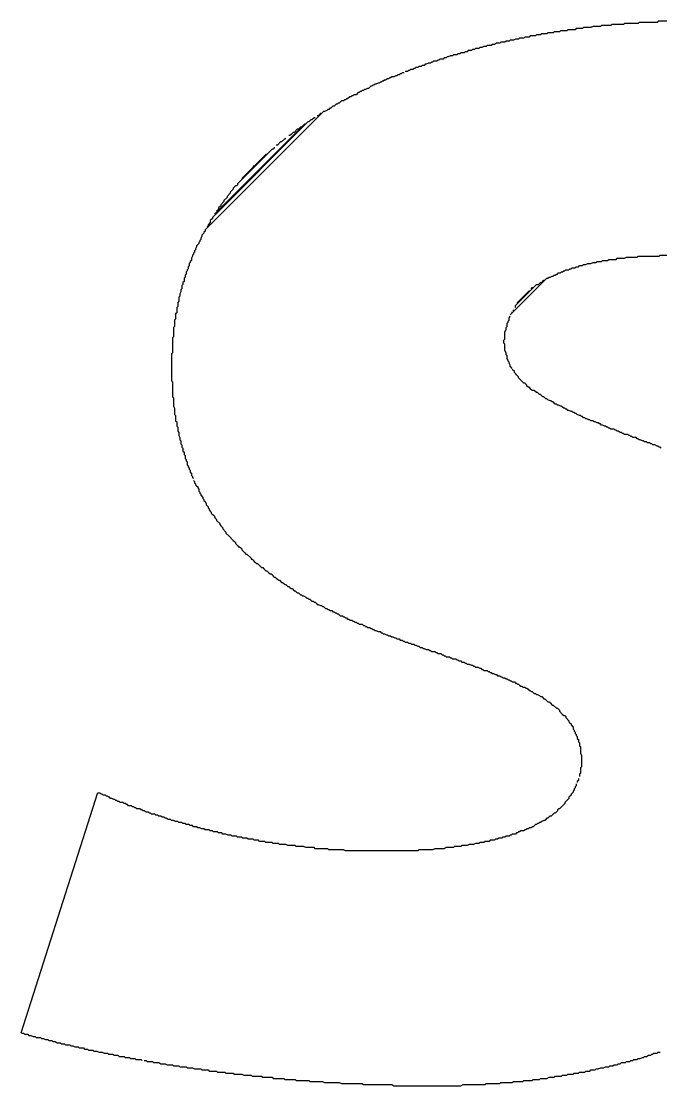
# Model space of a CAD drawing. Extents: x 168 to 388, y 259 to 356.
# Drawn here: x 222.773 to 223.382, y 307.753 to 308.768 of the extents above; entities that cross this region are included whole.
import ezdxf

# ---------------------------------------------------------------- set-up
doc = ezdxf.new("R2010")
doc.units = 0
doc.header["$MEASUREMENT"] = 0
doc.layers.get('0').update_dxf_attribs({"linetype": 'CONTINUOUS'})

msp = doc.modelspace()

# ---------------------------------------------------------------- linework, layer by layer
at = {"color": 7, "linetype": 'Continuous'}
for p, q in [((223.326, 308.764), (223.325, 308.763)), ((223.335, 308.764), (223.326, 308.764)), ((223.336, 308.765), (223.335, 308.764)), ((223.347, 308.765), (223.336, 308.765)), ((223.348, 308.766), (223.347, 308.765)), ((223.361, 308.766), (223.348, 308.766)), ((223.362, 308.767), (223.361, 308.766)), ((223.379, 308.767), (223.362, 308.767)), ((223.38, 308.768), (223.379, 308.767)), ((223.443, 308.768), (223.38, 308.768)), ((223.253, 308.753), (223.252, 308.752)), ((223.257, 308.753), (223.253, 308.753)), ((223.258, 308.754), (223.257, 308.753)), ((223.263, 308.754), (223.258, 308.754)), ((223.264, 308.755), (223.263, 308.754)), ((223.268, 308.755), (223.264, 308.755)), ((223.269, 308.756), (223.268, 308.755)), ((223.274, 308.756), (223.269, 308.756)), ((223.275, 308.757), (223.274, 308.756)), ((223.28, 308.757), (223.275, 308.757)), ((223.281, 308.758), (223.28, 308.757)), ((223.286, 308.758), (223.281, 308.758)), ((223.287, 308.759), (223.286, 308.758)), ((223.293, 308.759), (223.287, 308.759)), ((223.294, 308.76), (223.293, 308.759)), ((223.301, 308.76), (223.294, 308.76)), ((223.302, 308.761), (223.301, 308.76)), ((223.308, 308.761), (223.302, 308.761)), ((223.309, 308.762), (223.308, 308.761)), ((223.316, 308.762), (223.309, 308.762)), ((223.318, 308.763), (223.316, 308.762)), ((223.325, 308.763), (223.318, 308.763)), ((223.21, 308.743), (223.209, 308.742)), ((223.212, 308.743), (223.21, 308.743)), ((223.214, 308.744), (223.212, 308.743)), ((223.216, 308.744), (223.214, 308.744)), ((223.217, 308.745), (223.216, 308.744)), ((223.221, 308.745), (223.217, 308.745)), ((223.222, 308.746), (223.221, 308.745)), ((223.224, 308.746), (223.222, 308.746)), ((223.226, 308.747), (223.224, 308.746)), ((223.229, 308.747), (223.226, 308.747)), ((223.23, 308.748), (223.229, 308.747)), ((223.234, 308.748), (223.23, 308.748)), ((223.235, 308.749), (223.234, 308.748)), ((223.238, 308.749), (223.235, 308.749)), ((223.239, 308.75), (223.238, 308.749)), ((223.242, 308.75), (223.239, 308.75)), ((223.244, 308.751), (223.242, 308.75)), ((223.247, 308.751), (223.244, 308.751)), ((223.248, 308.752), (223.247, 308.751)), ((223.252, 308.752), (223.248, 308.752)), ((223.176, 308.733), (223.175, 308.732)), ((223.178, 308.733), (223.176, 308.733)), ((223.179, 308.734), (223.178, 308.733)), ((223.18, 308.734), (223.179, 308.734)), ((223.182, 308.735), (223.18, 308.734)), ((223.184, 308.735), (223.182, 308.735)), ((223.185, 308.736), (223.184, 308.735)), ((223.188, 308.736), (223.185, 308.736)), ((223.189, 308.737), (223.188, 308.736)), ((223.191, 308.737), (223.189, 308.737)), ((223.192, 308.738), (223.191, 308.737)), ((223.195, 308.738), (223.192, 308.738)), ((223.196, 308.739), (223.195, 308.738)), ((223.198, 308.739), (223.196, 308.739)), ((223.199, 308.74), (223.198, 308.739)), ((223.202, 308.74), (223.199, 308.74)), ((223.203, 308.741), (223.202, 308.74)), ((223.205, 308.741), (223.203, 308.741)), ((223.206, 308.742), (223.205, 308.741)), ((223.209, 308.742), (223.206, 308.742)), ((223.147, 308.723), (223.146, 308.722)), ((223.148, 308.723), (223.147, 308.723)), ((223.149, 308.724), (223.148, 308.723)), ((223.151, 308.724), (223.149, 308.724)), ((223.152, 308.725), (223.151, 308.724)), ((223.154, 308.725), (223.152, 308.725)), ((223.155, 308.726), (223.154, 308.725)), ((223.157, 308.726), (223.155, 308.726)), ((223.158, 308.727), (223.157, 308.726)), ((223.159, 308.727), (223.158, 308.727)), ((223.161, 308.728), (223.159, 308.727)), ((223.163, 308.728), (223.161, 308.728)), ((223.164, 308.729), (223.163, 308.728)), ((223.165, 308.729), (223.164, 308.729)), ((223.166, 308.73), (223.165, 308.729)), ((223.169, 308.73), (223.166, 308.73)), ((223.17, 308.731), (223.169, 308.73)), ((223.171, 308.731), (223.17, 308.731)), ((223.172, 308.732), (223.171, 308.731)), ((223.175, 308.732), (223.172, 308.732)), ((223.122, 308.713), (223.12, 308.712)), ((223.123, 308.713), (223.122, 308.713)), ((223.124, 308.714), (223.123, 308.713)), ((223.125, 308.714), (223.124, 308.714)), ((223.126, 308.715), (223.125, 308.714)), ((223.128, 308.715), (223.126, 308.715)), ((223.13, 308.716), (223.128, 308.715)), ((223.131, 308.716), (223.13, 308.716)), ((223.132, 308.717), (223.131, 308.716)), ((223.133, 308.717), (223.132, 308.717)), ((223.134, 308.718), (223.133, 308.717)), ((223.135, 308.718), (223.134, 308.718)), ((223.136, 308.719), (223.135, 308.718)), ((223.138, 308.719), (223.136, 308.719)), ((223.141, 308.72), (223.139, 308.72)), ((223.142, 308.721), (223.141, 308.72)), ((223.143, 308.721), (223.142, 308.721)), ((223.144, 308.722), (223.143, 308.721)), ((223.146, 308.722), (223.144, 308.722)), ((223.1, 308.703), (223.099, 308.702)), ((223.101, 308.703), (223.1, 308.703)), ((223.103, 308.704), (223.101, 308.703)), ((223.104, 308.704), (223.103, 308.704)), ((223.106, 308.706), (223.104, 308.704)), ((223.107, 308.706), (223.106, 308.706)), ((223.108, 308.707), (223.107, 308.706)), ((223.109, 308.707), (223.108, 308.707)), ((223.11, 308.708), (223.109, 308.707)), ((223.111, 308.708), (223.11, 308.708)), ((223.113, 308.709), (223.111, 308.708)), ((223.114, 308.709), (223.113, 308.709)), ((223.115, 308.71), (223.114, 308.709)), ((223.116, 308.71), (223.115, 308.71)), ((223.117, 308.711), (223.116, 308.71)), ((223.118, 308.711), (223.117, 308.711)), ((223.119, 308.712), (223.118, 308.711)), ((223.12, 308.712), (223.119, 308.712)), ((223.078, 308.692), (223.076, 308.69)), ((223.08, 308.692), (223.078, 308.692)), ((223.081, 308.693), (223.08, 308.692)), ((223.082, 308.693), (223.081, 308.693)), ((223.083, 308.694), (223.082, 308.693)), ((223.084, 308.694), (223.083, 308.694)), ((223.086, 308.696), (223.084, 308.694)), ((223.087, 308.696), (223.086, 308.696)), ((223.088, 308.697), (223.087, 308.696)), ((223.089, 308.697), (223.088, 308.697)), ((223.09, 308.698), (223.089, 308.697)), ((223.092, 308.698), (223.09, 308.698)), ((223.094, 308.7), (223.092, 308.698)), ((223.095, 308.7), (223.094, 308.7)), ((223.096, 308.701), (223.095, 308.7)), ((223.097, 308.701), (223.096, 308.701)), ((223.098, 308.702), (223.097, 308.701)), ((223.099, 308.702), (223.098, 308.702)), ((223.061, 308.682), (222.948, 308.569)), ((223.062, 308.682), (223.061, 308.682)), ((223.064, 308.683), (223.062, 308.682)), ((223.065, 308.684), (223.064, 308.683)), ((223.066, 308.684), (223.065, 308.684)), ((223.067, 308.685), (223.066, 308.684)), ((223.068, 308.685), (223.067, 308.685)), ((223.07, 308.687), (223.068, 308.685)), ((223.071, 308.687), (223.07, 308.687)), ((223.073, 308.689), (223.071, 308.687)), ((223.074, 308.689), (223.073, 308.689)), ((223.075, 308.69), (223.074, 308.689)), ((223.076, 308.69), (223.075, 308.69)), ((223.046, 308.672), (222.955, 308.581)), ((223.047, 308.672), (223.046, 308.672)), ((223.049, 308.674), (223.047, 308.672)), ((223.05, 308.674), (223.049, 308.674)), ((223.052, 308.676), (223.05, 308.674)), ((223.053, 308.676), (223.052, 308.676)), ((223.056, 308.678), (223.055, 308.678)), ((223.058, 308.68), (223.056, 308.678)), ((223.059, 308.68), (223.058, 308.68)), ((223.043, 308.67), (222.957, 308.584)), ((223.032, 308.662), (223.03, 308.66)), ((223.033, 308.662), (223.032, 308.662)), ((223.036, 308.665), (223.033, 308.662)), ((223.037, 308.665), (223.036, 308.665)), ((223.039, 308.667), (223.037, 308.665)), ((223.04, 308.667), (223.039, 308.667)), ((223.041, 308.668), (223.04, 308.667)), ((223.044, 308.67), (223.043, 308.67)), ((223.02, 308.653), (223.017, 308.65)), ((223.021, 308.653), (223.02, 308.653)), ((223.024, 308.656), (223.021, 308.653)), ((223.025, 308.656), (223.024, 308.656)), ((223.029, 308.659), (223.028, 308.659)), ((223.03, 308.66), (223.029, 308.659)), ((223.012, 308.646), (222.979, 308.613)), ((223.013, 308.646), (223.012, 308.646)), ((223.014, 308.647), (223.013, 308.646)), ((223.014, 308.648), (223.014, 308.647)), ((223.017, 308.65), (223.016, 308.65)), ((223.006, 308.641), (222.983, 308.618)), ((223.002, 308.636), (223.001, 308.636)), ((223.007, 308.641), (223.006, 308.641)), ((222.995, 308.63), (222.994, 308.63)), ((222.994, 308.63), (222.994, 308.629)), ((222.977, 308.611), (222.975, 308.609)), ((222.978, 308.611), (222.977, 308.611)), ((222.979, 308.612), (222.978, 308.611)), ((222.979, 308.613), (222.979, 308.612)), ((222.972, 308.604), (222.969, 308.601)), ((222.969, 308.601), (222.969, 308.6)), ((222.975, 308.608), (222.972, 308.605)), ((222.972, 308.605), (222.972, 308.604)), ((222.975, 308.609), (222.975, 308.608)), ((222.963, 308.592), (222.961, 308.59)), ((222.966, 308.596), (222.963, 308.593)), ((222.963, 308.593), (222.963, 308.592)), ((222.969, 308.6), (222.966, 308.597)), ((222.966, 308.597), (222.966, 308.596)), ((222.955, 308.581), (222.955, 308.58)), ((222.961, 308.589), (222.959, 308.587)), ((222.961, 308.59), (222.961, 308.589)), ((222.951, 308.573), (222.95, 308.572)), ((222.953, 308.576), (222.951, 308.574)), ((222.951, 308.574), (222.951, 308.573)), ((222.955, 308.58), (222.953, 308.578)), ((222.953, 308.578), (222.953, 308.576)), ((222.945, 308.563), (222.944, 308.561)), ((222.944, 308.561), (222.944, 308.56)), ((222.947, 308.566), (222.945, 308.564)), ((222.945, 308.564), (222.945, 308.563)), ((222.948, 308.568), (222.947, 308.567)), ((222.947, 308.567), (222.947, 308.566)), ((222.948, 308.569), (222.948, 308.568)), ((222.939, 308.55), (222.938, 308.549)), ((222.94, 308.553), (222.939, 308.551)), ((222.939, 308.551), (222.939, 308.55)), ((222.942, 308.556), (222.94, 308.554)), ((222.94, 308.554), (222.94, 308.553)), ((222.943, 308.558), (222.942, 308.557)), ((222.942, 308.557), (222.942, 308.556)), ((222.944, 308.56), (222.943, 308.559)), ((222.943, 308.559), (222.943, 308.558)), ((222.935, 308.54), (222.934, 308.539)), ((222.936, 308.544), (222.935, 308.542)), ((222.935, 308.542), (222.935, 308.54)), ((222.937, 308.546), (222.936, 308.545)), ((222.936, 308.545), (222.936, 308.544)), ((222.938, 308.548), (222.937, 308.547)), ((222.937, 308.547), (222.937, 308.546)), ((222.938, 308.549), (222.938, 308.548)), ((223.326, 308.539), (223.327, 308.54)), ((223.327, 308.54), (223.332, 308.54)), ((223.332, 308.54), (223.333, 308.541)), ((223.333, 308.541), (223.34, 308.541)), ((223.34, 308.541), (223.341, 308.542)), ((223.341, 308.542), (223.348, 308.542)), ((223.348, 308.542), (223.35, 308.543)), ((223.35, 308.543), (223.36, 308.543)), ((223.36, 308.543), (223.361, 308.544)), ((223.361, 308.544), (223.381, 308.544)), ((223.381, 308.544), (223.382, 308.545)), ((223.382, 308.545), (223.407, 308.545)), ((222.931, 308.53), (222.93, 308.529)), ((222.932, 308.532), (222.931, 308.531)), ((222.931, 308.531), (222.931, 308.53)), ((222.933, 308.535), (222.932, 308.534)), ((222.932, 308.534), (222.932, 308.532)), ((222.934, 308.538), (222.933, 308.537)), ((222.933, 308.537), (222.933, 308.535)), ((222.934, 308.539), (222.934, 308.538)), ((223.289, 308.529), (223.29, 308.53)), ((223.29, 308.53), (223.291, 308.53)), ((223.291, 308.53), (223.292, 308.531)), ((223.292, 308.531), (223.295, 308.531)), ((223.295, 308.531), (223.296, 308.532)), ((223.296, 308.532), (223.297, 308.532)), ((223.297, 308.532), (223.298, 308.533)), ((223.298, 308.533), (223.301, 308.533)), ((223.301, 308.533), (223.302, 308.534)), ((223.302, 308.534), (223.304, 308.534)), ((223.304, 308.534), (223.305, 308.535)), ((223.305, 308.535), (223.308, 308.535)), ((223.308, 308.535), (223.309, 308.536)), ((223.309, 308.536), (223.311, 308.536)), ((223.311, 308.536), (223.313, 308.537)), ((223.313, 308.537), (223.316, 308.537)), ((223.316, 308.537), (223.318, 308.538)), ((223.318, 308.538), (223.321, 308.538)), ((223.321, 308.538), (223.322, 308.539)), ((223.322, 308.539), (223.326, 308.539)), ((222.928, 308.52), (222.927, 308.519)), ((222.929, 308.524), (222.928, 308.523)), ((222.928, 308.523), (222.928, 308.52)), ((222.93, 308.527), (222.929, 308.526)), ((222.929, 308.526), (222.929, 308.524)), ((222.93, 308.529), (222.93, 308.527)), ((223.239, 308.488), (223.274, 308.523)), ((223.269, 308.519), (223.271, 308.521)), ((223.271, 308.521), (223.272, 308.521)), ((223.274, 308.523), (223.275, 308.523)), ((223.275, 308.523), (223.276, 308.524)), ((223.276, 308.524), (223.277, 308.524)), ((223.277, 308.524), (223.279, 308.525)), ((223.279, 308.525), (223.28, 308.525)), ((223.28, 308.525), (223.281, 308.526)), ((223.281, 308.526), (223.282, 308.526)), ((223.282, 308.526), (223.283, 308.527)), ((223.283, 308.527), (223.284, 308.527)), ((223.284, 308.527), (223.285, 308.528)), ((223.285, 308.528), (223.287, 308.528)), ((223.287, 308.528), (223.288, 308.529)), ((223.288, 308.529), (223.289, 308.529)), ((222.925, 308.51), (222.924, 308.508)), ((222.926, 308.513), (222.925, 308.512)), ((222.925, 308.512), (222.925, 308.51)), ((222.927, 308.517), (222.926, 308.516)), ((222.926, 308.516), (222.926, 308.513)), ((222.927, 308.519), (222.927, 308.517)), ((223.244, 308.497), (223.264, 308.517)), ((223.246, 308.5), (223.257, 308.511)), ((223.257, 308.511), (223.258, 308.511)), ((223.259, 308.513), (223.26, 308.514)), ((223.26, 308.514), (223.261, 308.514)), ((223.264, 308.517), (223.266, 308.517)), ((223.266, 308.517), (223.268, 308.519)), ((223.268, 308.519), (223.269, 308.519)), ((222.923, 308.501), (222.922, 308.5)), ((222.922, 308.5), (222.922, 308.496)), ((222.924, 308.506), (222.923, 308.505)), ((222.923, 308.505), (222.923, 308.501)), ((222.924, 308.508), (222.924, 308.506)), ((223.246, 308.499), (223.246, 308.5)), ((223.25, 308.503), (223.25, 308.504)), ((222.921, 308.49), (222.92, 308.489)), ((222.92, 308.489), (222.92, 308.484)), ((222.922, 308.496), (222.921, 308.495)), ((222.921, 308.495), (222.921, 308.49)), ((223.241, 308.49), (223.241, 308.491)), ((223.242, 308.492), (223.242, 308.493)), ((223.244, 308.495), (223.244, 308.497)), ((222.92, 308.484), (222.919, 308.483)), ((222.919, 308.483), (222.919, 308.477)), ((223.236, 308.48), (223.237, 308.481)), ((223.236, 308.477), (223.236, 308.48)), ((223.237, 308.482), (223.238, 308.483)), ((223.237, 308.481), (223.237, 308.482)), ((223.238, 308.485), (223.239, 308.487)), ((223.238, 308.483), (223.238, 308.485)), ((222.919, 308.477), (222.918, 308.476)), ((222.918, 308.476), (222.918, 308.467)), ((223.234, 308.472), (223.235, 308.474)), ((223.234, 308.465), (223.234, 308.472)), ((223.235, 308.476), (223.236, 308.477)), ((223.235, 308.474), (223.235, 308.476)), ((222.918, 308.467), (222.917, 308.466)), ((222.917, 308.466), (222.917, 308.452)), ((223.233, 308.464), (223.234, 308.465)), ((223.233, 308.461), (223.233, 308.464)), ((223.234, 308.46), (223.233, 308.461)), ((223.234, 308.454), (223.234, 308.46)), ((222.917, 308.452), (222.916, 308.451)), ((222.916, 308.451), (222.916, 308.425)), ((223.235, 308.452), (223.234, 308.454)), ((223.235, 308.45), (223.235, 308.452)), ((223.236, 308.449), (223.235, 308.45)), ((223.236, 308.446), (223.236, 308.449)), ((223.237, 308.445), (223.236, 308.446)), ((223.237, 308.444), (223.237, 308.445)), ((223.238, 308.443), (223.237, 308.444)), ((223.238, 308.442), (223.238, 308.443)), ((223.239, 308.44), (223.238, 308.442)), ((223.239, 308.439), (223.239, 308.44)), ((223.241, 308.437), (223.239, 308.439)), ((223.243, 308.434), (223.241, 308.436)), ((223.243, 308.433), (223.243, 308.434)), ((223.244, 308.432), (223.243, 308.433)), ((223.245, 308.431), (223.244, 308.432)), ((223.247, 308.429), (223.245, 308.431)), ((223.247, 308.428), (223.247, 308.429)), ((222.916, 308.425), (222.917, 308.424)), ((222.917, 308.424), (222.917, 308.41)), ((223.251, 308.424), (223.247, 308.428)), ((223.252, 308.423), (223.251, 308.424)), ((223.253, 308.423), (223.252, 308.423)), ((223.254, 308.422), (223.253, 308.423)), ((223.255, 308.421), (223.254, 308.422)), ((223.255, 308.42), (223.255, 308.421)), ((223.256, 308.419), (223.255, 308.42)), ((223.257, 308.419), (223.256, 308.419)), ((223.259, 308.417), (223.257, 308.419)), ((222.917, 308.41), (222.918, 308.409)), ((222.918, 308.409), (222.918, 308.401)), ((223.26, 308.416), (223.259, 308.417)), ((223.262, 308.416), (223.26, 308.416)), ((223.264, 308.414), (223.262, 308.416)), ((223.265, 308.414), (223.264, 308.414)), ((223.266, 308.413), (223.265, 308.414)), ((223.267, 308.412), (223.266, 308.413)), ((223.268, 308.412), (223.267, 308.412)), ((223.27, 308.41), (223.268, 308.412)), ((223.271, 308.41), (223.27, 308.41)), ((223.272, 308.409), (223.271, 308.41)), ((223.273, 308.408), (223.272, 308.409)), ((223.274, 308.408), (223.273, 308.408)), ((223.275, 308.407), (223.274, 308.408)), ((222.918, 308.401), (222.919, 308.399)), ((222.919, 308.399), (222.919, 308.393)), ((223.277, 308.406), (223.275, 308.407)), ((223.278, 308.406), (223.277, 308.406)), ((223.279, 308.405), (223.278, 308.406)), ((223.28, 308.405), (223.279, 308.405)), ((223.282, 308.403), (223.28, 308.405)), ((223.283, 308.403), (223.282, 308.403)), ((223.284, 308.402), (223.283, 308.403)), ((223.285, 308.402), (223.284, 308.402)), ((223.287, 308.401), (223.285, 308.402)), ((223.288, 308.401), (223.287, 308.401)), ((223.289, 308.4), (223.288, 308.401)), ((223.29, 308.399), (223.289, 308.4)), ((223.291, 308.399), (223.29, 308.399)), ((223.292, 308.398), (223.291, 308.399)), ((223.293, 308.398), (223.292, 308.398)), ((223.294, 308.397), (223.293, 308.398)), ((222.919, 308.393), (222.92, 308.392)), ((222.92, 308.392), (222.92, 308.387)), ((223.295, 308.397), (223.294, 308.397)), ((223.297, 308.396), (223.295, 308.397)), ((223.298, 308.396), (223.297, 308.396)), ((223.299, 308.395), (223.298, 308.396)), ((223.3, 308.395), (223.299, 308.395)), ((223.301, 308.394), (223.3, 308.395)), ((223.302, 308.394), (223.301, 308.394)), ((223.303, 308.393), (223.302, 308.394)), ((223.305, 308.392), (223.303, 308.393)), ((223.306, 308.392), (223.305, 308.392)), ((223.307, 308.391), (223.306, 308.392)), ((223.308, 308.391), (223.307, 308.391)), ((223.309, 308.39), (223.308, 308.391)), ((223.31, 308.39), (223.309, 308.39)), ((223.311, 308.389), (223.31, 308.39)), ((223.312, 308.389), (223.311, 308.389)), ((223.314, 308.388), (223.312, 308.389)), ((223.315, 308.388), (223.314, 308.388)), ((223.316, 308.387), (223.315, 308.388)), ((222.92, 308.387), (222.921, 308.386)), ((222.921, 308.386), (222.921, 308.382)), ((222.921, 308.382), (222.922, 308.381)), ((222.922, 308.381), (222.922, 308.377)), ((223.318, 308.387), (223.316, 308.387)), ((223.319, 308.386), (223.318, 308.387)), ((223.32, 308.386), (223.319, 308.386)), ((223.322, 308.385), (223.32, 308.386)), ((223.323, 308.385), (223.322, 308.385)), ((223.324, 308.384), (223.323, 308.385)), ((223.325, 308.384), (223.324, 308.384)), ((223.326, 308.383), (223.325, 308.384)), ((223.327, 308.383), (223.326, 308.383)), ((223.329, 308.382), (223.327, 308.383)), ((223.33, 308.382), (223.329, 308.382)), ((223.331, 308.381), (223.33, 308.382)), ((223.332, 308.381), (223.331, 308.381)), ((223.333, 308.38), (223.332, 308.381)), ((223.334, 308.38), (223.333, 308.38)), ((223.335, 308.379), (223.334, 308.38)), ((223.338, 308.379), (223.335, 308.379)), ((223.339, 308.378), (223.338, 308.379)), ((223.34, 308.378), (223.339, 308.378)), ((223.341, 308.377), (223.34, 308.378)), ((222.922, 308.377), (222.923, 308.376)), ((222.923, 308.376), (222.923, 308.373)), ((222.923, 308.373), (222.924, 308.371)), ((222.924, 308.371), (222.924, 308.369)), ((222.924, 308.369), (222.925, 308.368)), ((222.925, 308.368), (222.925, 308.365)), ((223.342, 308.377), (223.341, 308.377)), ((223.344, 308.376), (223.342, 308.377)), ((223.345, 308.376), (223.344, 308.376)), ((223.346, 308.375), (223.345, 308.376)), ((223.347, 308.375), (223.346, 308.375)), ((223.348, 308.374), (223.347, 308.375)), ((223.351, 308.374), (223.348, 308.374)), ((223.352, 308.373), (223.351, 308.374)), ((223.353, 308.373), (223.352, 308.373)), ((223.354, 308.372), (223.353, 308.373)), ((223.355, 308.372), (223.354, 308.372)), ((223.356, 308.371), (223.355, 308.372)), ((223.359, 308.371), (223.356, 308.371)), ((223.36, 308.37), (223.359, 308.371)), ((223.361, 308.37), (223.36, 308.37)), ((223.362, 308.369), (223.361, 308.37)), ((223.363, 308.369), (223.362, 308.369)), ((223.365, 308.368), (223.363, 308.369)), ((223.366, 308.368), (223.365, 308.368)), ((223.367, 308.367), (223.366, 308.368)), ((222.925, 308.365), (222.926, 308.364)), ((222.926, 308.364), (222.926, 308.362)), ((222.926, 308.362), (222.927, 308.361)), ((222.927, 308.361), (222.927, 308.358)), ((222.927, 308.358), (222.928, 308.357)), ((223.369, 308.367), (223.367, 308.367)), ((223.37, 308.366), (223.369, 308.367)), ((223.372, 308.366), (223.37, 308.366)), ((223.373, 308.365), (223.372, 308.366)), ((223.374, 308.365), (223.373, 308.365)), ((223.375, 308.364), (223.374, 308.365)), ((223.377, 308.364), (223.375, 308.364)), ((223.379, 308.363), (223.377, 308.364)), ((223.38, 308.363), (223.379, 308.363)), ((223.381, 308.362), (223.38, 308.363)), ((223.382, 308.362), (223.381, 308.362)), ((223.383, 308.361), (223.382, 308.362)), ((222.928, 308.357), (222.928, 308.355)), ((222.928, 308.355), (222.929, 308.354)), ((222.929, 308.354), (222.929, 308.351)), ((222.929, 308.351), (222.93, 308.35)), ((222.93, 308.35), (222.93, 308.349)), ((222.93, 308.349), (222.931, 308.348)), ((222.931, 308.348), (222.931, 308.345)), ((222.931, 308.345), (222.932, 308.344)), ((222.932, 308.344), (222.932, 308.343)), ((222.932, 308.343), (222.933, 308.342)), ((222.933, 308.342), (222.933, 308.341)), ((222.933, 308.341), (222.934, 308.34)), ((222.934, 308.34), (222.934, 308.338)), ((222.934, 308.338), (222.935, 308.337)), ((222.935, 308.337), (222.935, 308.335)), ((222.935, 308.335), (222.936, 308.334)), ((222.936, 308.334), (222.936, 308.333)), ((222.936, 308.333), (222.937, 308.332)), ((222.937, 308.33), (222.938, 308.329)), ((222.938, 308.329), (222.938, 308.328)), ((222.938, 308.328), (222.939, 308.327)), ((222.939, 308.327), (222.939, 308.326)), ((222.939, 308.326), (222.94, 308.325)), ((222.94, 308.325), (222.941, 308.324)), ((222.941, 308.324), (222.941, 308.323)), ((222.941, 308.323), (222.942, 308.322)), ((222.942, 308.322), (222.942, 308.32)), ((222.942, 308.32), (222.943, 308.319)), ((222.943, 308.319), (222.943, 308.318)), ((222.943, 308.318), (222.944, 308.317)), ((222.944, 308.317), (222.944, 308.316)), ((222.944, 308.316), (222.946, 308.314)), ((222.946, 308.314), (222.946, 308.313)), ((222.946, 308.313), (222.947, 308.312)), ((222.947, 308.312), (222.947, 308.311)), ((222.947, 308.311), (222.948, 308.31)), ((222.948, 308.31), (222.949, 308.308)), ((222.949, 308.308), (222.949, 308.307)), ((222.949, 308.307), (222.95, 308.306)), ((222.95, 308.306), (222.951, 308.305)), ((222.951, 308.305), (222.951, 308.304)), ((222.951, 308.304), (222.952, 308.303)), ((222.952, 308.303), (222.952, 308.302)), ((222.952, 308.302), (222.953, 308.301)), ((222.953, 308.301), (222.954, 308.3)), ((222.954, 308.3), (222.954, 308.299)), ((222.954, 308.299), (222.956, 308.297)), ((222.956, 308.297), (222.957, 308.296)), ((222.957, 308.296), (222.957, 308.295)), ((222.957, 308.295), (222.958, 308.294)), ((222.958, 308.294), (222.959, 308.293)), ((222.959, 308.293), (222.959, 308.292)), ((222.959, 308.292), (222.962, 308.289)), ((222.962, 308.289), (222.962, 308.288)), ((222.962, 308.288), (222.963, 308.287)), ((222.963, 308.287), (222.965, 308.285)), ((222.965, 308.285), (222.965, 308.284)), ((222.965, 308.284), (222.968, 308.281)), ((222.968, 308.281), (222.968, 308.28)), ((222.968, 308.28), (222.971, 308.277)), ((222.971, 308.277), (222.975, 308.273)), ((222.975, 308.273), (222.976, 308.272)), ((222.976, 308.272), (222.977, 308.271)), ((222.977, 308.271), (222.977, 308.27)), ((222.977, 308.27), (222.978, 308.269)), ((222.978, 308.269), (222.979, 308.268)), ((222.979, 308.268), (222.98, 308.267)), ((222.98, 308.267), (222.981, 308.267)), ((222.981, 308.267), (222.982, 308.266)), ((222.982, 308.266), (222.983, 308.265)), ((222.983, 308.265), (222.983, 308.264)), ((222.983, 308.264), (222.986, 308.261)), ((222.986, 308.261), (222.987, 308.26)), ((222.987, 308.26), (222.988, 308.26)), ((222.988, 308.26), (222.992, 308.256)), ((222.992, 308.256), (222.992, 308.255)), ((222.992, 308.255), (222.993, 308.255)), ((222.993, 308.255), (222.994, 308.254)), ((222.994, 308.254), (222.995, 308.253)), ((222.995, 308.253), (222.996, 308.252)), ((222.996, 308.252), (222.997, 308.251)), ((222.997, 308.251), (222.998, 308.251)), ((222.998, 308.251), (223, 308.249)), ((223, 308.249), (223.001, 308.248)), ((223.001, 308.248), (223.002, 308.247)), ((223.002, 308.247), (223.003, 308.247)), ((223.003, 308.247), (223.004, 308.246)), ((223.004, 308.246), (223.006, 308.244)), ((223.006, 308.244), (223.007, 308.244)), ((223.007, 308.244), (223.008, 308.243)), ((223.008, 308.243), (223.009, 308.242)), ((223.009, 308.242), (223.01, 308.241)), ((223.01, 308.241), (223.011, 308.241)), ((223.011, 308.241), (223.012, 308.24)), ((223.012, 308.24), (223.013, 308.239)), ((223.013, 308.239), (223.014, 308.238)), ((223.014, 308.238), (223.015, 308.238)), ((223.015, 308.238), (223.016, 308.237)), ((223.016, 308.237), (223.017, 308.236)), ((223.017, 308.236), (223.018, 308.235)), ((223.018, 308.235), (223.019, 308.235)), ((223.019, 308.235), (223.021, 308.233)), ((223.021, 308.233), (223.022, 308.233)), ((223.022, 308.233), (223.023, 308.232)), ((223.023, 308.232), (223.024, 308.231)), ((223.024, 308.231), (223.025, 308.231)), ((223.025, 308.231), (223.026, 308.23)), ((223.026, 308.23), (223.027, 308.229)), ((223.027, 308.229), (223.028, 308.229)), ((223.028, 308.229), (223.029, 308.228)), ((223.029, 308.228), (223.03, 308.227)), ((223.03, 308.227), (223.031, 308.227)), ((223.031, 308.227), (223.033, 308.225)), ((223.033, 308.225), (223.034, 308.225)), ((223.034, 308.225), (223.035, 308.224)), ((223.035, 308.224), (223.036, 308.223)), ((223.036, 308.223), (223.037, 308.223)), ((223.037, 308.223), (223.039, 308.221)), ((223.039, 308.221), (223.04, 308.221)), ((223.04, 308.221), (223.041, 308.22)), ((223.041, 308.22), (223.042, 308.22)), ((223.042, 308.22), (223.044, 308.219)), ((223.044, 308.219), (223.045, 308.218)), ((223.045, 308.218), (223.046, 308.218)), ((223.046, 308.218), (223.047, 308.217)), ((223.047, 308.217), (223.048, 308.217)), ((223.048, 308.217), (223.05, 308.215)), ((223.05, 308.215), (223.051, 308.215)), ((223.051, 308.215), (223.052, 308.214)), ((223.052, 308.214), (223.053, 308.214)), ((223.053, 308.214), (223.054, 308.213)), ((223.054, 308.213), (223.055, 308.212)), ((223.055, 308.212), (223.056, 308.212)), ((223.056, 308.212), (223.058, 308.211)), ((223.058, 308.211), (223.059, 308.211)), ((223.059, 308.211), (223.06, 308.21)), ((223.06, 308.21), (223.061, 308.21)), ((223.061, 308.21), (223.063, 308.208)), ((223.063, 308.208), (223.064, 308.208)), ((223.064, 308.208), (223.065, 308.207)), ((223.065, 308.207), (223.066, 308.207)), ((223.066, 308.207), (223.067, 308.206)), ((223.067, 308.206), (223.069, 308.206)), ((223.069, 308.206), (223.07, 308.205)), ((223.07, 308.205), (223.071, 308.205)), ((223.071, 308.205), (223.072, 308.204)), ((223.072, 308.204), (223.073, 308.204)), ((223.073, 308.204), (223.074, 308.203)), ((223.074, 308.203), (223.075, 308.203)), ((223.075, 308.203), (223.077, 308.201)), ((223.077, 308.201), (223.079, 308.201)), ((223.079, 308.201), (223.08, 308.2)), ((223.08, 308.2), (223.081, 308.2)), ((223.081, 308.2), (223.082, 308.199)), ((223.082, 308.199), (223.083, 308.199)), ((223.083, 308.199), (223.084, 308.198)), ((223.084, 308.198), (223.085, 308.198)), ((223.085, 308.198), (223.086, 308.197)), ((223.086, 308.197), (223.088, 308.197)), ((223.088, 308.197), (223.089, 308.196)), ((223.089, 308.196), (223.09, 308.196)), ((223.09, 308.196), (223.091, 308.195)), ((223.091, 308.195), (223.092, 308.195)), ((223.092, 308.195), (223.093, 308.194)), ((223.093, 308.194), (223.094, 308.194)), ((223.094, 308.194), (223.095, 308.193)), ((223.095, 308.193), (223.098, 308.193)), ((223.098, 308.193), (223.099, 308.192)), ((223.099, 308.192), (223.1, 308.192)), ((223.1, 308.192), (223.101, 308.191)), ((223.101, 308.191), (223.102, 308.191)), ((223.102, 308.191), (223.103, 308.19)), ((223.103, 308.19), (223.105, 308.19)), ((223.105, 308.19), (223.106, 308.189)), ((223.106, 308.189), (223.107, 308.189)), ((223.107, 308.189), (223.108, 308.188)), ((223.108, 308.188), (223.109, 308.188)), ((223.109, 308.188), (223.11, 308.187)), ((223.11, 308.187), (223.111, 308.187)), ((223.111, 308.187), (223.113, 308.186)), ((223.113, 308.186), (223.115, 308.186)), ((223.115, 308.186), (223.116, 308.185)), ((223.116, 308.185), (223.117, 308.185)), ((223.117, 308.185), (223.118, 308.184)), ((223.118, 308.184), (223.119, 308.184)), ((223.119, 308.184), (223.121, 308.183)), ((223.121, 308.183), (223.122, 308.183)), ((223.122, 308.183), (223.123, 308.182)), ((223.123, 308.182), (223.125, 308.182)), ((223.125, 308.182), (223.126, 308.181)), ((223.126, 308.181), (223.127, 308.181)), ((223.127, 308.181), (223.129, 308.18)), ((223.129, 308.18), (223.13, 308.18)), ((223.13, 308.18), (223.131, 308.179)), ((223.131, 308.179), (223.133, 308.179)), ((223.133, 308.179), (223.134, 308.178)), ((223.134, 308.178), (223.136, 308.178)), ((223.136, 308.178), (223.137, 308.177)), ((223.137, 308.177), (223.138, 308.177)), ((223.138, 308.177), (223.139, 308.176)), ((223.139, 308.176), (223.141, 308.176)), ((223.141, 308.176), (223.142, 308.175)), ((223.142, 308.175), (223.144, 308.175)), ((223.144, 308.175), (223.145, 308.174)), ((223.145, 308.174), (223.147, 308.174)), ((223.147, 308.174), (223.148, 308.173)), ((223.148, 308.173), (223.149, 308.173)), ((223.149, 308.173), (223.151, 308.172)), ((223.151, 308.172), (223.152, 308.172)), ((223.152, 308.172), (223.153, 308.171)), ((223.153, 308.171), (223.155, 308.171)), ((223.155, 308.171), (223.156, 308.17)), ((223.156, 308.17), (223.157, 308.17)), ((223.157, 308.17), (223.159, 308.169)), ((223.159, 308.169), (223.161, 308.169)), ((223.161, 308.169), (223.162, 308.168)), ((223.162, 308.168), (223.163, 308.168)), ((223.163, 308.168), (223.164, 308.167)), ((223.164, 308.167), (223.167, 308.167)), ((223.167, 308.167), (223.168, 308.166)), ((223.168, 308.166), (223.169, 308.166)), ((223.169, 308.166), (223.17, 308.165)), ((223.17, 308.165), (223.173, 308.165)), ((223.173, 308.165), (223.174, 308.164)), ((223.174, 308.164), (223.175, 308.164)), ((223.175, 308.164), (223.176, 308.163)), ((223.176, 308.163), (223.177, 308.163)), ((223.177, 308.163), (223.178, 308.162)), ((223.178, 308.162), (223.181, 308.162)), ((223.181, 308.162), (223.182, 308.161)), ((223.182, 308.161), (223.183, 308.161)), ((223.183, 308.161), (223.184, 308.16)), ((223.184, 308.16), (223.187, 308.16)), ((223.187, 308.16), (223.188, 308.159)), ((223.188, 308.159), (223.189, 308.159)), ((223.189, 308.159), (223.19, 308.158)), ((223.19, 308.158), (223.192, 308.158)), ((223.192, 308.158), (223.193, 308.157)), ((223.193, 308.157), (223.195, 308.157)), ((223.195, 308.157), (223.196, 308.156)), ((223.196, 308.156), (223.197, 308.156)), ((223.197, 308.156), (223.198, 308.155)), ((223.198, 308.155), (223.2, 308.155)), ((223.2, 308.155), (223.202, 308.154)), ((223.202, 308.154), (223.203, 308.154)), ((223.203, 308.154), (223.204, 308.153)), ((223.204, 308.153), (223.205, 308.153)), ((223.205, 308.153), (223.206, 308.152)), ((223.206, 308.152), (223.208, 308.152)), ((223.208, 308.152), (223.21, 308.151)), ((223.21, 308.151), (223.211, 308.151)), ((223.211, 308.151), (223.212, 308.15)), ((223.212, 308.15), (223.213, 308.15)), ((223.213, 308.15), (223.214, 308.149)), ((223.214, 308.149), (223.217, 308.149)), ((223.217, 308.149), (223.218, 308.148)), ((223.218, 308.148), (223.219, 308.148)), ((223.219, 308.148), (223.22, 308.147)), ((223.22, 308.147), (223.221, 308.147)), ((223.221, 308.147), (223.222, 308.146)), ((223.222, 308.146), (223.223, 308.146)), ((223.223, 308.146), (223.225, 308.145)), ((223.225, 308.145), (223.226, 308.145)), ((223.226, 308.145), (223.227, 308.144)), ((223.227, 308.144), (223.229, 308.144)), ((223.229, 308.144), (223.23, 308.143)), ((223.23, 308.143), (223.231, 308.143)), ((223.231, 308.143), (223.232, 308.142)), ((223.232, 308.142), (223.234, 308.142)), ((223.234, 308.142), (223.235, 308.141)), ((223.235, 308.141), (223.236, 308.141)), ((223.236, 308.141), (223.237, 308.14)), ((223.237, 308.14), (223.238, 308.14)), ((223.238, 308.14), (223.239, 308.139)), ((223.239, 308.139), (223.24, 308.139)), ((223.24, 308.139), (223.241, 308.138)), ((223.241, 308.138), (223.243, 308.138)), ((223.243, 308.138), (223.244, 308.137)), ((223.244, 308.137), (223.245, 308.137)), ((223.245, 308.137), (223.246, 308.136)), ((223.246, 308.136), (223.247, 308.136)), ((223.247, 308.136), (223.248, 308.135)), ((223.248, 308.135), (223.249, 308.134)), ((223.249, 308.134), (223.25, 308.134)), ((223.25, 308.134), (223.251, 308.133)), ((223.251, 308.133), (223.253, 308.133)), ((223.253, 308.133), (223.254, 308.132)), ((223.254, 308.132), (223.255, 308.132)), ((223.255, 308.132), (223.256, 308.131)), ((223.256, 308.131), (223.257, 308.13)), ((223.257, 308.13), (223.258, 308.13)), ((223.258, 308.13), (223.259, 308.129)), ((223.259, 308.129), (223.26, 308.129)), ((223.26, 308.129), (223.261, 308.128)), ((223.261, 308.128), (223.262, 308.127)), ((223.262, 308.127), (223.263, 308.127)), ((223.263, 308.127), (223.264, 308.126)), ((223.264, 308.126), (223.265, 308.126)), ((223.265, 308.126), (223.267, 308.125)), ((223.267, 308.125), (223.268, 308.124)), ((223.268, 308.124), (223.269, 308.124)), ((223.269, 308.124), (223.271, 308.122)), ((223.271, 308.122), (223.272, 308.122)), ((223.272, 308.122), (223.273, 308.121)), ((223.273, 308.121), (223.275, 308.119)), ((223.275, 308.119), (223.276, 308.119)), ((223.276, 308.119), (223.277, 308.118)), ((223.277, 308.118), (223.279, 308.116)), ((223.279, 308.116), (223.28, 308.116)), ((223.28, 308.116), (223.283, 308.113)), ((223.283, 308.113), (223.284, 308.113)), ((223.284, 308.113), (223.285, 308.112)), ((223.285, 308.112), (223.286, 308.111)), ((223.286, 308.111), (223.286, 308.11)), ((223.286, 308.11), (223.289, 308.107)), ((223.289, 308.107), (223.29, 308.106)), ((223.29, 308.106), (223.291, 308.106)), ((223.291, 308.106), (223.292, 308.105)), ((223.292, 308.105), (223.292, 308.104)), ((223.292, 308.104), (223.295, 308.101)), ((223.295, 308.101), (223.295, 308.1)), ((223.295, 308.1), (223.296, 308.099)), ((223.296, 308.099), (223.297, 308.098)), ((223.297, 308.098), (223.297, 308.097)), ((223.297, 308.097), (223.299, 308.095)), ((223.299, 308.095), (223.299, 308.093)), ((223.299, 308.093), (223.3, 308.092)), ((223.3, 308.092), (223.3, 308.091)), ((223.3, 308.091), (223.301, 308.09)), ((223.301, 308.09), (223.301, 308.089)), ((223.301, 308.089), (223.302, 308.088)), ((223.302, 308.088), (223.302, 308.087)), ((223.302, 308.087), (223.303, 308.086)), ((223.303, 308.086), (223.303, 308.084)), ((223.303, 308.084), (223.304, 308.083)), ((223.304, 308.083), (223.304, 308.081)), ((223.304, 308.081), (223.305, 308.08)), ((223.305, 308.08), (223.305, 308.077)), ((223.305, 308.077), (223.306, 308.076)), ((223.306, 308.076), (223.306, 308.07)), ((223.306, 308.07), (223.307, 308.068)), ((223.307, 308.068), (223.307, 308.057)), ((223.307, 308.057), (223.306, 308.056)), ((223.306, 308.056), (223.306, 308.051)), ((223.304, 308.044), (223.303, 308.043)), ((223.303, 308.043), (223.303, 308.042)), ((223.304, 308.046), (223.304, 308.044)), ((223.306, 308.051), (223.305, 308.05)), ((223.305, 308.05), (223.305, 308.048)), ((222.7728, 307.8035), (222.8458, 308.0325)), ((223.299, 308.033), (223.297, 308.031)), ((223.3, 308.035), (223.299, 308.034)), ((223.299, 308.034), (223.299, 308.033)), ((223.301, 308.037), (223.3, 308.036)), ((223.3, 308.036), (223.3, 308.035)), ((223.302, 308.039), (223.301, 308.038)), ((223.301, 308.038), (223.301, 308.037)), ((223.302, 308.041), (223.302, 308.039)), ((222.848, 308.032), (222.846, 308.032)), ((222.849, 308.031), (222.848, 308.032)), ((222.85, 308.031), (222.849, 308.031)), ((222.851, 308.03), (222.85, 308.031)), ((222.853, 308.03), (222.851, 308.03)), ((222.854, 308.029), (222.853, 308.03)), ((222.855, 308.029), (222.854, 308.029)), ((222.856, 308.028), (222.855, 308.029)), ((222.857, 308.028), (222.856, 308.028)), ((222.858, 308.027), (222.857, 308.028)), ((222.859, 308.027), (222.858, 308.027)), ((222.861, 308.026), (222.859, 308.027)), ((222.862, 308.026), (222.861, 308.026)), ((222.863, 308.025), (222.862, 308.026)), ((222.864, 308.025), (222.863, 308.025)), ((222.865, 308.024), (222.864, 308.025)), ((222.866, 308.024), (222.865, 308.024)), ((222.867, 308.023), (222.866, 308.024)), ((222.87, 308.023), (222.867, 308.023)), ((222.871, 308.022), (222.87, 308.023)), ((223.295, 308.027), (223.291, 308.023)), ((223.291, 308.023), (223.291, 308.022)), ((223.297, 308.03), (223.295, 308.028)), ((223.295, 308.028), (223.295, 308.027)), ((223.297, 308.031), (223.297, 308.03)), ((222.872, 308.022), (222.871, 308.022)), ((222.873, 308.021), (222.872, 308.022)), ((222.874, 308.021), (222.873, 308.021)), ((222.875, 308.02), (222.874, 308.021)), ((222.878, 308.02), (222.875, 308.02)), ((222.879, 308.019), (222.878, 308.02)), ((222.88, 308.019), (222.879, 308.019)), ((222.881, 308.018), (222.88, 308.019)), ((222.882, 308.018), (222.881, 308.018)), ((222.883, 308.017), (222.882, 308.018)), ((222.886, 308.017), (222.883, 308.017)), ((222.887, 308.016), (222.886, 308.017)), ((222.888, 308.016), (222.887, 308.016)), ((222.889, 308.015), (222.888, 308.016)), ((222.89, 308.015), (222.889, 308.015)), ((222.892, 308.014), (222.89, 308.015)), ((222.894, 308.014), (222.892, 308.014)), ((222.895, 308.013), (222.894, 308.014)), ((222.896, 308.013), (222.895, 308.013)), ((222.897, 308.012), (222.896, 308.013)), ((222.9, 308.012), (222.897, 308.012)), ((222.901, 308.011), (222.9, 308.012)), ((223.281, 308.013), (223.278, 308.01)), ((223.282, 308.013), (223.281, 308.013)), ((223.284, 308.015), (223.282, 308.013)), ((223.285, 308.017), (223.284, 308.016)), ((223.284, 308.016), (223.284, 308.015)), ((223.286, 308.017), (223.285, 308.017)), ((223.291, 308.022), (223.286, 308.017)), ((222.903, 308.011), (222.901, 308.011)), ((222.904, 308.01), (222.903, 308.011)), ((222.906, 308.01), (222.904, 308.01)), ((222.907, 308.009), (222.906, 308.01)), ((222.909, 308.009), (222.907, 308.009)), ((222.91, 308.008), (222.909, 308.009)), ((222.911, 308.008), (222.91, 308.008)), ((222.913, 308.007), (222.911, 308.008)), ((222.915, 308.007), (222.913, 308.007)), ((222.916, 308.006), (222.915, 308.007)), ((222.918, 308.006), (222.916, 308.006)), ((222.92, 308.005), (222.918, 308.006)), ((222.922, 308.005), (222.92, 308.005)), ((222.923, 308.004), (222.922, 308.005)), ((222.926, 308.004), (222.923, 308.004)), ((222.927, 308.003), (222.926, 308.004)), ((222.929, 308.003), (222.927, 308.003)), ((222.93, 308.002), (222.929, 308.003)), ((222.933, 308.002), (222.93, 308.002)), ((222.934, 308.001), (222.933, 308.002)), ((223.263, 308.002), (223.261, 308)), ((223.264, 308.002), (223.263, 308.002)), ((223.265, 308.003), (223.264, 308.002)), ((223.266, 308.003), (223.265, 308.003)), ((223.267, 308.004), (223.266, 308.003)), ((223.268, 308.004), (223.267, 308.004)), ((223.269, 308.005), (223.268, 308.004)), ((223.271, 308.006), (223.269, 308.005)), ((223.272, 308.006), (223.271, 308.006)), ((223.274, 308.008), (223.272, 308.006)), ((223.275, 308.008), (223.274, 308.008)), ((223.277, 308.01), (223.275, 308.008)), ((223.278, 308.01), (223.277, 308.01)), ((222.936, 308.001), (222.934, 308.001)), ((222.937, 308), (222.936, 308.001)), ((222.94, 308), (222.937, 308)), ((222.941, 307.999), (222.94, 308)), ((222.943, 307.999), (222.941, 307.999)), ((222.945, 307.998), (222.943, 307.999)), ((222.947, 307.998), (222.945, 307.998)), ((222.948, 307.997), (222.947, 307.998)), ((222.952, 307.997), (222.948, 307.997)), ((222.953, 307.996), (222.952, 307.997)), ((222.955, 307.996), (222.953, 307.996)), ((222.956, 307.995), (222.955, 307.996)), ((222.96, 307.995), (222.956, 307.995)), ((222.961, 307.994), (222.96, 307.995)), ((222.964, 307.994), (222.961, 307.994)), ((222.965, 307.993), (222.964, 307.994)), ((222.968, 307.993), (222.965, 307.993)), ((222.97, 307.992), (222.968, 307.993)), ((222.973, 307.992), (222.97, 307.992)), ((222.974, 307.991), (222.973, 307.992)), ((223.239, 307.992), (223.238, 307.991)), ((223.24, 307.992), (223.239, 307.992)), ((223.241, 307.993), (223.24, 307.992)), ((223.244, 307.993), (223.241, 307.993)), ((223.245, 307.994), (223.244, 307.993)), ((223.246, 307.994), (223.245, 307.994)), ((223.247, 307.995), (223.246, 307.994)), ((223.248, 307.995), (223.247, 307.995)), ((223.249, 307.996), (223.248, 307.995)), ((223.252, 307.996), (223.249, 307.996)), ((223.253, 307.997), (223.252, 307.996)), ((223.254, 307.997), (223.253, 307.997)), ((223.255, 307.998), (223.254, 307.997)), ((223.256, 307.998), (223.255, 307.998)), ((223.257, 307.999), (223.256, 307.998)), ((223.259, 307.999), (223.257, 307.999)), ((223.26, 308), (223.259, 307.999)), ((223.261, 308), (223.26, 308)), ((222.978, 307.991), (222.974, 307.991)), ((222.979, 307.99), (222.978, 307.991)), ((222.983, 307.99), (222.979, 307.99)), ((222.984, 307.989), (222.983, 307.99)), ((222.988, 307.989), (222.984, 307.989)), ((222.989, 307.988), (222.988, 307.989)), ((222.994, 307.988), (222.989, 307.988)), ((222.995, 307.987), (222.994, 307.988)), ((222.999, 307.987), (222.995, 307.987)), ((223, 307.986), (222.999, 307.987)), ((223.005, 307.986), (223, 307.986)), ((223.006, 307.985), (223.005, 307.986)), ((223.012, 307.985), (223.006, 307.985)), ((223.013, 307.984), (223.012, 307.985)), ((223.018, 307.984), (223.013, 307.984)), ((223.019, 307.983), (223.018, 307.984)), ((223.025, 307.983), (223.019, 307.983)), ((223.027, 307.982), (223.025, 307.983)), ((223.034, 307.982), (223.027, 307.982)), ((223.035, 307.981), (223.034, 307.982)), ((223.193, 307.982), (223.192, 307.981)), ((223.198, 307.982), (223.193, 307.982)), ((223.2, 307.983), (223.198, 307.982)), ((223.204, 307.983), (223.2, 307.983)), ((223.206, 307.984), (223.204, 307.983)), ((223.209, 307.984), (223.206, 307.984)), ((223.21, 307.985), (223.209, 307.984)), ((223.214, 307.985), (223.21, 307.985)), ((223.215, 307.986), (223.214, 307.985)), ((223.219, 307.986), (223.215, 307.986)), ((223.22, 307.987), (223.219, 307.986)), ((223.224, 307.987), (223.22, 307.987)), ((223.225, 307.988), (223.224, 307.987)), ((223.227, 307.988), (223.225, 307.988)), ((223.228, 307.989), (223.227, 307.988)), ((223.231, 307.989), (223.228, 307.989)), ((223.232, 307.99), (223.231, 307.989)), ((223.234, 307.99), (223.232, 307.99)), ((223.235, 307.991), (223.234, 307.99)), ((223.238, 307.991), (223.235, 307.991)), ((223.042, 307.981), (223.035, 307.981)), ((223.044, 307.98), (223.042, 307.981)), ((223.052, 307.98), (223.044, 307.98)), ((223.053, 307.979), (223.052, 307.98)), ((223.065, 307.979), (223.053, 307.979)), ((223.066, 307.978), (223.065, 307.979)), ((223.08, 307.978), (223.066, 307.978)), ((223.082, 307.977), (223.08, 307.978)), ((223.151, 307.977), (223.082, 307.977)), ((223.152, 307.978), (223.151, 307.977)), ((223.165, 307.978), (223.152, 307.978)), ((223.167, 307.979), (223.165, 307.978)), ((223.176, 307.979), (223.167, 307.979)), ((223.178, 307.98), (223.176, 307.979)), ((223.185, 307.98), (223.178, 307.98)), ((223.186, 307.981), (223.185, 307.98)), ((223.192, 307.981), (223.186, 307.981)), ((222.773, 307.803), (222.775, 307.803)), ((222.775, 307.803), (222.776, 307.802)), ((222.776, 307.802), (222.779, 307.802)), ((222.779, 307.802), (222.78, 307.801)), ((222.78, 307.801), (222.782, 307.801)), ((222.782, 307.801), (222.784, 307.8)), ((222.784, 307.8), (222.786, 307.8)), ((222.786, 307.8), (222.787, 307.799)), ((222.787, 307.799), (222.791, 307.799)), ((222.791, 307.799), (222.792, 307.798)), ((222.792, 307.798), (222.794, 307.798)), ((222.794, 307.798), (222.796, 307.797)), ((222.796, 307.797), (222.798, 307.797)), ((222.798, 307.797), (222.799, 307.796)), ((222.799, 307.796), (222.802, 307.796)), ((222.802, 307.796), (222.803, 307.795)), ((222.803, 307.795), (222.805, 307.795)), ((222.805, 307.795), (222.807, 307.794)), ((222.807, 307.794), (222.81, 307.794)), ((222.81, 307.794), (222.811, 307.793)), ((222.811, 307.793), (222.814, 307.793)), ((222.814, 307.793), (222.815, 307.792)), ((222.815, 307.792), (222.819, 307.792)), ((222.819, 307.792), (222.82, 307.791)), ((222.82, 307.791), (222.822, 307.791)), ((222.822, 307.791), (222.824, 307.79)), ((222.824, 307.79), (222.827, 307.79)), ((222.827, 307.79), (222.828, 307.789)), ((222.828, 307.789), (222.832, 307.789)), ((222.832, 307.789), (222.833, 307.788)), ((222.833, 307.788), (222.836, 307.788)), ((222.836, 307.788), (222.837, 307.787)), ((222.837, 307.787), (222.841, 307.787)), ((222.841, 307.787), (222.842, 307.786)), ((222.842, 307.786), (222.845, 307.786)), ((222.845, 307.786), (222.847, 307.785)), ((222.847, 307.785), (222.85, 307.785)), ((222.85, 307.785), (222.852, 307.784)), ((222.852, 307.784), (222.855, 307.784)), ((222.855, 307.784), (222.856, 307.783)), ((222.856, 307.783), (222.86, 307.783)), ((222.86, 307.783), (222.861, 307.782)), ((222.861, 307.782), (222.865, 307.782)), ((222.865, 307.782), (222.866, 307.781)), ((222.866, 307.781), (222.871, 307.781)), ((222.871, 307.781), (222.872, 307.78)), ((222.872, 307.78), (222.876, 307.78)), ((222.876, 307.78), (222.877, 307.779)), ((222.877, 307.779), (222.881, 307.779)), ((222.881, 307.779), (222.882, 307.778)), ((223.36, 307.778), (223.361, 307.779)), ((223.361, 307.779), (223.363, 307.779)), ((223.363, 307.779), (223.365, 307.78)), ((223.365, 307.78), (223.366, 307.78)), ((223.366, 307.78), (223.367, 307.781)), ((223.367, 307.781), (223.369, 307.781)), ((223.369, 307.781), (223.371, 307.782)), ((223.371, 307.782), (223.373, 307.782)), ((223.373, 307.782), (223.374, 307.783)), ((223.374, 307.783), (223.375, 307.783)), ((223.375, 307.783), (223.376, 307.784)), ((223.376, 307.784), (223.379, 307.784)), ((223.379, 307.784), (223.38, 307.785)), ((223.38, 307.785), (223.382, 307.785)), ((222.882, 307.778), (222.887, 307.778)), ((222.887, 307.778), (222.888, 307.777)), ((222.89, 307.777), (222.892, 307.777)), ((222.892, 307.777), (222.893, 307.776)), ((222.893, 307.776), (222.898, 307.776)), ((222.898, 307.776), (222.899, 307.775)), ((222.899, 307.775), (222.904, 307.775)), ((222.904, 307.775), (222.906, 307.774)), ((222.906, 307.774), (222.91, 307.774)), ((222.91, 307.774), (222.912, 307.773)), ((222.912, 307.773), (222.917, 307.773)), ((222.917, 307.773), (222.918, 307.772)), ((222.918, 307.772), (222.923, 307.772)), ((222.923, 307.772), (222.924, 307.771)), ((222.924, 307.771), (222.93, 307.771)), ((222.93, 307.771), (222.931, 307.77)), ((222.931, 307.77), (222.936, 307.77)), ((222.936, 307.77), (222.938, 307.769)), ((222.938, 307.769), (222.944, 307.769)), ((222.944, 307.769), (222.945, 307.768)), ((223.32, 307.768), (223.321, 307.769)), ((223.321, 307.769), (223.323, 307.769)), ((223.323, 307.769), (223.325, 307.77)), ((223.325, 307.77), (223.328, 307.77)), ((223.328, 307.77), (223.33, 307.771)), ((223.33, 307.771), (223.333, 307.771)), ((223.333, 307.771), (223.334, 307.772)), ((223.334, 307.772), (223.337, 307.772)), ((223.337, 307.772), (223.338, 307.773)), ((223.338, 307.773), (223.341, 307.773)), ((223.341, 307.773), (223.342, 307.774)), ((223.342, 307.774), (223.344, 307.774)), ((223.344, 307.774), (223.345, 307.775)), ((223.345, 307.775), (223.349, 307.775)), ((223.349, 307.775), (223.35, 307.776)), ((223.35, 307.776), (223.353, 307.776)), ((223.353, 307.776), (223.354, 307.777)), ((223.354, 307.777), (223.356, 307.777)), ((223.356, 307.777), (223.357, 307.778)), ((223.357, 307.778), (223.36, 307.778)), ((222.945, 307.768), (222.951, 307.768)), ((222.951, 307.768), (222.952, 307.767)), ((222.952, 307.767), (222.959, 307.767)), ((222.959, 307.767), (222.96, 307.766)), ((222.96, 307.766), (222.967, 307.766)), ((222.967, 307.766), (222.968, 307.765)), ((222.968, 307.765), (222.975, 307.765)), ((222.975, 307.765), (222.976, 307.764)), ((222.976, 307.764), (222.983, 307.764)), ((222.983, 307.764), (222.985, 307.763)), ((222.985, 307.763), (222.992, 307.763)), ((222.992, 307.763), (222.993, 307.762)), ((222.993, 307.762), (223.002, 307.762)), ((223.002, 307.762), (223.003, 307.761)), ((223.003, 307.761), (223.012, 307.761)), ((223.012, 307.761), (223.013, 307.76)), ((223.013, 307.76), (223.023, 307.76)), ((223.023, 307.76), (223.024, 307.759)), ((223.024, 307.759), (223.034, 307.759)), ((223.034, 307.759), (223.035, 307.758)), ((223.26, 307.758), (223.261, 307.759)), ((223.261, 307.759), (223.267, 307.759)), ((223.267, 307.759), (223.268, 307.76)), ((223.268, 307.76), (223.274, 307.76)), ((223.274, 307.76), (223.276, 307.761)), ((223.276, 307.761), (223.281, 307.761)), ((223.281, 307.761), (223.282, 307.762)), ((223.282, 307.762), (223.288, 307.762)), ((223.288, 307.762), (223.289, 307.763)), ((223.289, 307.763), (223.293, 307.763)), ((223.293, 307.763), (223.294, 307.764)), ((223.294, 307.764), (223.299, 307.764)), ((223.299, 307.764), (223.3, 307.765)), ((223.3, 307.765), (223.304, 307.765)), ((223.304, 307.765), (223.305, 307.766)), ((223.305, 307.766), (223.31, 307.766)), ((223.31, 307.766), (223.311, 307.767)), ((223.311, 307.767), (223.315, 307.767)), ((223.315, 307.767), (223.316, 307.768)), ((223.316, 307.768), (223.32, 307.768)), ((223.035, 307.758), (223.047, 307.758)), ((223.047, 307.758), (223.048, 307.757)), ((223.048, 307.757), (223.06, 307.757)), ((223.06, 307.757), (223.062, 307.756)), ((223.062, 307.756), (223.076, 307.756)), ((223.076, 307.756), (223.078, 307.755)), ((223.078, 307.755), (223.098, 307.755)), ((223.098, 307.755), (223.099, 307.754)), ((223.099, 307.754), (223.126, 307.754)), ((223.126, 307.754), (223.128, 307.753)), ((223.128, 307.753), (223.192, 307.753)), ((223.192, 307.753), (223.194, 307.754)), ((223.194, 307.754), (223.215, 307.754)), ((223.215, 307.754), (223.216, 307.755)), ((223.216, 307.755), (223.229, 307.755)), ((223.229, 307.755), (223.23, 307.756)), ((223.23, 307.756), (223.241, 307.756)), ((223.241, 307.756), (223.242, 307.757)), ((223.242, 307.757), (223.251, 307.757)), ((223.251, 307.757), (223.252, 307.758)), ((223.252, 307.758), (223.26, 307.758))]:
    msp.add_line(p, q, dxfattribs=at)

doc.saveas('drawing.dxf')
